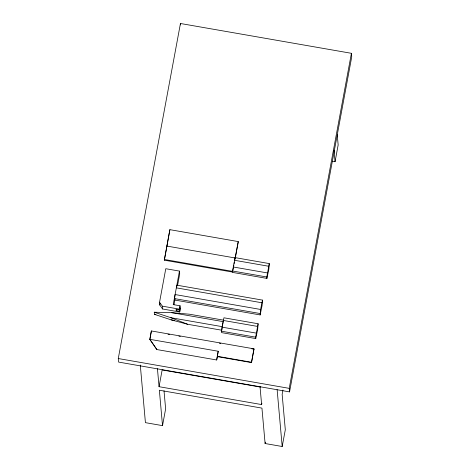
<?xml version="1.0" encoding="UTF-8"?>
<svg xmlns="http://www.w3.org/2000/svg" width="470" height="470" viewBox="0 0 470 470"><rect width="100%" height="100%" fill="white"/><g stroke="black" fill="none" stroke-linecap="round" stroke-linejoin="round"><path stroke-width="0.7" d="M222.11 327.373L221.817 330.228L187.624 324.271L171.086 319.835L154.454 314.342L154.266 312.215L171.832 312.685L189.486 314.219L223.679 320.182M174.54 298.609L175.099 294.549L260.58 309.46L260.145 314.929L174.664 300.024L174.54 298.609L260.022 313.514M221.441 331.197L223.926 317.796L258.118 323.76L257.689 329.235L255.756 338.576L221.564 332.613L221.441 331.197L255.633 337.16L255.756 338.576M232.609 271.026L235.094 257.625L269.287 263.588L268.858 269.063L266.925 278.404L232.732 272.441L232.609 271.026L266.801 276.989L266.925 278.404M255.633 337.16L258.118 323.76M266.801 276.989L269.287 263.588M156.845 349.545L149.818 339.328L156.845 349.545L216.682 359.979L218.203 351.249L149.818 339.328L151.375 330.951L253.953 348.84L253.982 349.192L251.497 362.593L217.305 356.63L218.203 351.249M166.803 246.774L169.882 229.66L238.267 241.586L235.317 257.989M118.27 358.539L180.451 23.5L351.413 53.31L351.73 56.852L289.549 391.892L118.587 362.082L118.27 358.539L289.232 388.355L289.549 391.892M232.703 272.101L164.318 260.174L169.882 229.66M164.318 260.174L166.674 247.479M149.848 339.681L151.375 330.951M179.704 311.98L180.263 307.921L179.704 311.98L162.602 308.996L159.806 305.048L159.553 302.216L165.775 268.711L179.452 271.096L179.704 273.928L177.501 285.795M159.806 305.048L160.07 303.626M179.452 271.096L173.23 304.601L180.069 305.794L179.511 309.848L176.091 309.254L176.221 310.67L179.64 311.263M174.018 304.56L175.087 298.82M261.884 403.184L261.625 404.576L159.048 386.693L162.156 369.943L260.398 387.069M176.221 310.67L176.467 309.331M179.511 309.848L180.069 305.794M140.289 365.072L145.424 422.653L162.52 425.632L165.628 408.882L164.018 390.817M222.986 322.349L222.187 326.656L170.898 317.714L154.266 312.215M233.296 267.853L232.638 271.378L164.253 259.458M233.555 266.443L233.819 265.033M234.078 263.623L234.342 262.207M234.601 260.797L238.267 241.586M216.682 359.979L217.305 356.63M260.58 309.46L262.507 300.113L177.025 285.208L176.344 287.851L261.825 302.756M251.497 362.593L253.953 348.84M282.946 390.024L282.147 394.348L285.308 429.75L282.194 446.5L265.098 443.521L265.356 442.123M289.232 388.355L351.413 53.31M332.202 161.216L335.051 161.715L338.159 144.96L337.248 134.761M260.145 314.929L262.078 305.588L262.507 300.113M223.491 320.663L223.121 321.627L171.832 312.685M154.454 314.342L155.922 314.383M166.738 246.051L235.129 257.977L235.094 257.625M234.413 260.268L268.605 266.232M233.167 266.966L267.36 272.929M159.553 302.216L162.35 306.164L179.446 309.148M223.244 320.44L257.437 326.397M221.999 327.138L256.191 333.101M171.086 319.835L174.699 320.464M168.019 334.199L169.464 334.452M178.853 336.091L180.298 336.344M219.308 343.147L220.753 343.4M251.814 348.811L253.982 349.192M217.269 356.278L251.462 362.241M170.898 317.714L187.624 324.271M334.017 150.153L335.051 161.715M277.124 389.654L282.194 446.5M260.01 386.516L261.625 404.576M265.098 443.521L261.943 408.119L159.359 390.229L162.52 425.632M180.451 23.5L180.58 24.916M162.35 306.164L162.602 308.996M157.432 368.633L159.048 386.693"/></g></svg>
